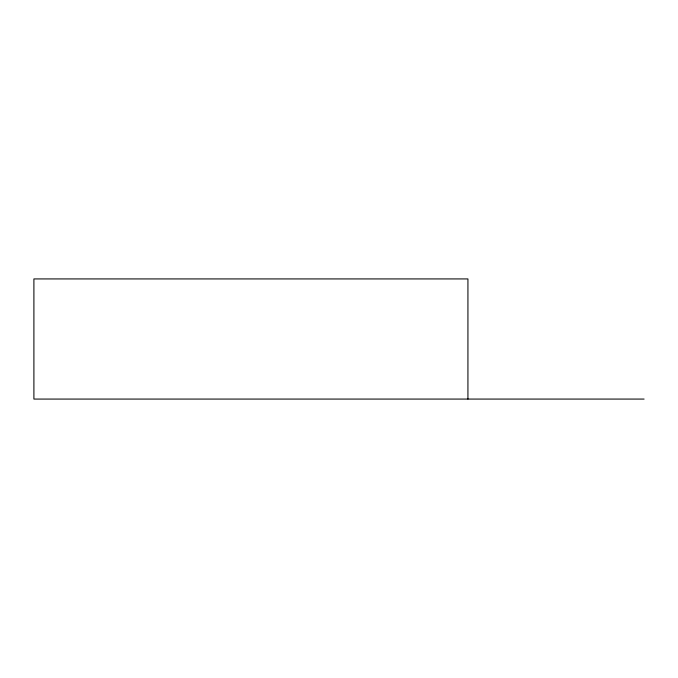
<?xml version="1.0" encoding="UTF-8"?>
<svg xmlns="http://www.w3.org/2000/svg" width="678" height="678" viewBox="0 0 678 678"><rect width="100%" height="100%" fill="white"/><g stroke="black" fill="none" stroke-linecap="round" stroke-linejoin="round"><path stroke-width="1.02" d="M644.1 399.071L33.9 399.071L33.9 278.929L467.93 278.929L467.93 399.071"/></g></svg>
